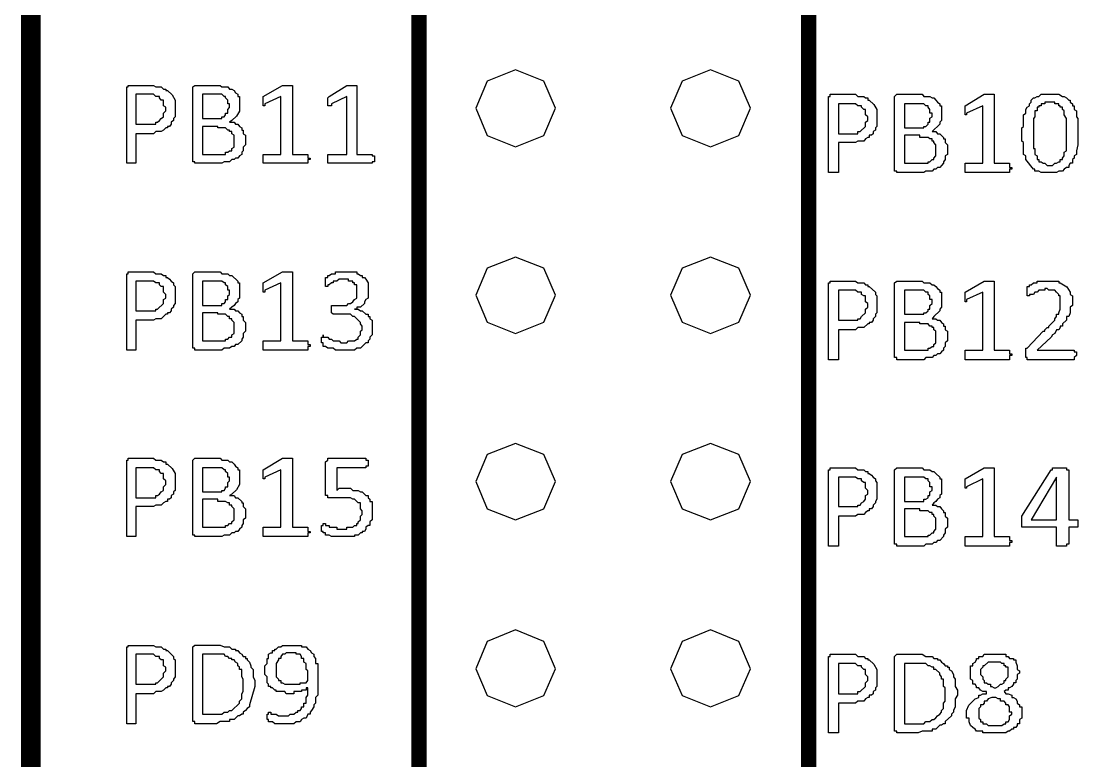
# Model space of a CAD drawing. Extents: x 0.35 to 4.98, y 3.96 to 9.44.
# Drawn here: x 0.943 to 1.632, y 4.973 to 5.455 of the extents above; entities that cross this region are included whole.
import ezdxf

# ---------------------------------------------------------------- set-up
doc = ezdxf.new("R2010")
doc.units = 0
doc.layers.get('0').update_dxf_attribs({"linetype": 'CONTINUOUS'})

msp = doc.modelspace()

# ---------------------------------------------------------------- linework, layer by layer
at = {"color": 214, "const_width": 0.01271}
msp.add_lwpolyline([(0.94944, 4.3201), (0.94944, 8.9655)], dxfattribs=at)
at = {"color": 94, "const_width": 0.01017}
for points in [[(1.20242, 4.36746), (1.20242, 7.40457)], [(1.45643, 4.36746), (1.45643, 7.40457)]]:
    msp.add_lwpolyline(points, dxfattribs=at)
at = {"color": 22, "const_width": 0.08893}
for points in [[(1.26595, 5.39931), (1.26595, 5.39931)], [(1.39296, 5.39931), (1.39296, 5.39931)], [(1.26595, 5.27729), (1.26595, 5.27729)], [(1.39296, 5.27729), (1.39296, 5.27729)], [(1.26595, 5.15582), (1.26595, 5.15582)], [(1.39296, 5.15582), (1.39296, 5.15582)], [(1.26595, 5.03429), (1.26595, 5.03429)], [(1.39296, 5.03429), (1.39296, 5.03429)]]:
    msp.add_lwpolyline(points, dxfattribs=at)
at = {"color": 146}
for points in [[(1.2914, 5.39882), (1.2838, 5.41629), (1.26541, 5.42367), (1.24691, 5.41629), (1.23937, 5.39882), (1.24691, 5.38097), (1.26541, 5.37349), (1.2838, 5.38097), (1.2914, 5.39882)], [(1.4184, 5.39882), (1.41081, 5.41629), (1.39236, 5.42367), (1.37392, 5.41629), (1.36637, 5.39882), (1.37392, 5.38097), (1.39236, 5.37349), (1.41081, 5.38097), (1.4184, 5.39882)], [(1.2914, 5.27681), (1.2838, 5.29449), (1.26541, 5.30171), (1.24691, 5.29449), (1.23937, 5.27681), (1.24691, 5.25922), (1.26541, 5.25196), (1.2838, 5.25922), (1.2914, 5.27681)], [(1.4184, 5.27681), (1.41081, 5.29449), (1.39236, 5.30171), (1.37392, 5.29449), (1.36637, 5.27681), (1.37392, 5.25922), (1.39236, 5.25196), (1.41081, 5.25922), (1.4184, 5.27681)], [(1.2914, 5.15533), (1.2838, 5.17296), (1.26541, 5.18018), (1.24691, 5.17296), (1.23937, 5.15533), (1.24691, 5.13769), (1.26541, 5.13043), (1.2838, 5.13769), (1.2914, 5.15533)], [(1.4184, 5.15533), (1.41081, 5.17296), (1.39236, 5.18018), (1.37392, 5.17296), (1.36637, 5.15533), (1.37392, 5.13769), (1.39236, 5.13043), (1.41081, 5.13769), (1.4184, 5.15533)], [(1.2914, 5.03331), (1.2838, 5.05122), (1.26541, 5.05871), (1.24691, 5.05122), (1.23937, 5.03331), (1.24691, 5.0159), (1.26541, 5.00846), (1.2838, 5.0159), (1.2914, 5.03331)], [(1.4184, 5.03331), (1.41081, 5.05122), (1.39236, 5.05871), (1.37392, 5.05122), (1.36637, 5.03331), (1.37392, 5.0159), (1.39236, 5.00846), (1.41081, 5.0159), (1.4184, 5.03331)]]:
    msp.add_lwpolyline(points, dxfattribs=at)
at = {"color": 94}
for points in [[(1.0434, 5.39931), (1.0434, 5.39307), (1.04237, 5.39208), (1.04237, 5.39068), (1.04091, 5.38971), (1.04091, 5.38829), (1.03988, 5.38688), (1.03841, 5.38688), (1.03841, 5.3859), (1.03738, 5.3859), (1.03586, 5.38444), (1.0344, 5.38351), (1.03087, 5.38351), (1.02941, 5.38206), (1.0179, 5.38206), (1.0179, 5.3629), (1.01188, 5.3629), (1.01188, 5.41265), (1.01291, 5.41265), (1.01291, 5.41363), (1.02941, 5.41363), (1.03087, 5.41265), (1.0344, 5.41265), (1.03586, 5.41124), (1.03738, 5.41124), (1.03738, 5.41026), (1.03841, 5.41026), (1.04145, 5.40744), (1.0434, 5.40408), (1.0434, 5.39931)], [(1.03738, 5.39785), (1.03738, 5.39931), (1.03586, 5.40022), (1.03586, 5.40408), (1.0344, 5.40408), (1.03337, 5.40549), (1.03337, 5.40647), (1.03087, 5.40647), (1.02941, 5.40788), (1.0179, 5.40788), (1.0179, 5.38829), (1.03087, 5.38829), (1.03087, 5.38971), (1.0319, 5.38971), (1.03337, 5.39068), (1.0344, 5.39208), (1.03586, 5.39307), (1.03586, 5.39546), (1.03738, 5.39692), (1.03738, 5.39785)], [(1.08941, 5.37728), (1.08941, 5.37489), (1.08789, 5.37343), (1.08789, 5.37104), (1.08691, 5.37011), (1.08691, 5.36865), (1.08539, 5.36774), (1.08436, 5.36626), (1.0829, 5.36626), (1.08187, 5.36529), (1.0804, 5.36529), (1.07888, 5.36388), (1.07541, 5.36388), (1.07389, 5.3629), (1.05637, 5.3629), (1.05637, 5.36388), (1.0549, 5.36388), (1.0549, 5.41265), (1.05637, 5.41363), (1.07286, 5.41363), (1.07389, 5.41265), (1.07791, 5.41265), (1.07888, 5.41124), (1.0804, 5.41124), (1.08187, 5.41026), (1.0829, 5.40886), (1.08436, 5.40788), (1.08436, 5.40647), (1.08539, 5.40647), (1.08539, 5.39686), (1.08344, 5.39361), (1.0804, 5.39068), (1.07888, 5.38971), (1.08187, 5.38971), (1.0829, 5.38829), (1.08436, 5.38829), (1.08539, 5.38683), (1.08691, 5.3859), (1.08691, 5.38444), (1.08789, 5.38444), (1.08789, 5.38206), (1.08941, 5.38113), (1.08941, 5.37728)], [(1.07888, 5.40022), (1.07888, 5.40169), (1.07791, 5.40169), (1.07791, 5.40408), (1.07639, 5.40549), (1.07639, 5.40647), (1.07541, 5.40647), (1.07389, 5.40788), (1.06136, 5.40788), (1.06136, 5.39208), (1.07389, 5.39208), (1.07389, 5.39307), (1.07541, 5.39307), (1.07639, 5.39447), (1.07639, 5.39546), (1.07791, 5.39546), (1.07791, 5.39785), (1.07888, 5.39925), (1.07888, 5.40022)], [(1.50086, 5.39307), (1.50086, 5.38683), (1.49989, 5.3859), (1.49989, 5.38444), (1.49838, 5.38351), (1.49838, 5.38206), (1.49739, 5.38113), (1.49588, 5.38113), (1.49588, 5.37967), (1.4949, 5.37967), (1.49338, 5.37875), (1.4924, 5.37728), (1.48839, 5.37728), (1.48688, 5.37631), (1.47592, 5.37631), (1.47592, 5.35672), (1.4694, 5.35672), (1.4694, 5.40647), (1.47037, 5.40647), (1.47037, 5.40788), (1.48688, 5.40788), (1.48839, 5.40647), (1.4924, 5.40647), (1.49338, 5.40549), (1.4949, 5.40549), (1.4949, 5.40408), (1.49588, 5.40408), (1.49897, 5.40121), (1.50086, 5.39785), (1.50086, 5.39307)], [(1.54688, 5.37104), (1.54688, 5.36865), (1.54542, 5.36774), (1.54542, 5.36535), (1.54438, 5.36388), (1.54438, 5.36296), (1.54292, 5.36149), (1.54189, 5.36008), (1.54042, 5.36008), (1.53939, 5.3591), (1.53792, 5.3591), (1.53689, 5.35769), (1.53287, 5.35769), (1.53142, 5.35672), (1.51389, 5.35672), (1.51389, 5.35769), (1.51243, 5.35769), (1.51243, 5.40647), (1.51389, 5.40788), (1.53039, 5.40788), (1.53142, 5.40647), (1.53543, 5.40647), (1.53689, 5.40549), (1.53792, 5.40549), (1.53939, 5.40408), (1.54042, 5.40261), (1.54189, 5.40169), (1.54189, 5.40022), (1.54292, 5.40022), (1.54292, 5.39068), (1.54189, 5.38971), (1.54189, 5.38829), (1.53689, 5.38351), (1.53939, 5.38351), (1.54042, 5.38206), (1.54189, 5.38206), (1.54438, 5.37967), (1.54438, 5.37875), (1.54542, 5.37875), (1.54542, 5.37631), (1.54688, 5.37489), (1.54688, 5.37104)], [(1.63189, 5.38206), (1.63189, 5.37489), (1.63092, 5.37104), (1.63092, 5.36865), (1.62939, 5.36774), (1.62939, 5.36626), (1.62842, 5.36535), (1.62842, 5.3629), (1.6269, 5.3629), (1.62592, 5.36149), (1.62592, 5.36008), (1.6244, 5.36008), (1.62289, 5.3591), (1.6219, 5.35764), (1.61942, 5.35764), (1.61789, 5.35672), (1.60792, 5.35672), (1.60639, 5.35764), (1.60389, 5.35764), (1.60389, 5.3591), (1.60292, 5.3591), (1.59793, 5.36535), (1.59793, 5.36774), (1.5964, 5.36865), (1.5964, 5.37631), (1.59537, 5.37728), (1.59537, 5.3859), (1.5964, 5.38683), (1.5964, 5.39447), (1.59793, 5.39546), (1.59793, 5.39785), (1.5989, 5.39931), (1.60042, 5.40022), (1.60042, 5.40169), (1.6014, 5.40261), (1.6014, 5.40408), (1.60292, 5.40549), (1.60389, 5.40549), (1.60542, 5.40647), (1.60639, 5.40647), (1.60792, 5.40788), (1.61942, 5.40788), (1.6219, 5.40647), (1.62289, 5.40647), (1.6244, 5.40549), (1.62592, 5.40408), (1.6269, 5.40408), (1.6269, 5.40261), (1.62842, 5.40169), (1.62842, 5.40022), (1.62939, 5.40022), (1.62939, 5.39785), (1.63092, 5.39692), (1.63092, 5.39307), (1.63189, 5.39208), (1.63189, 5.38206)], [(1.4949, 5.39208), (1.4949, 5.39307), (1.49338, 5.39447), (1.49338, 5.39785), (1.4924, 5.39785), (1.49089, 5.39931), (1.49089, 5.40022), (1.48839, 5.40022), (1.48688, 5.40169), (1.47592, 5.40169), (1.47592, 5.38206), (1.48839, 5.38206), (1.48839, 5.38351), (1.4899, 5.38351), (1.49338, 5.38683), (1.49338, 5.38971), (1.4949, 5.39068), (1.4949, 5.39208)], [(1.53689, 5.39453), (1.53689, 5.39546), (1.53543, 5.39546), (1.53543, 5.39785), (1.5344, 5.39931), (1.5344, 5.40022), (1.53287, 5.40022), (1.53142, 5.40169), (1.51888, 5.40169), (1.51888, 5.3859), (1.53142, 5.3859), (1.53142, 5.38688), (1.53287, 5.38688), (1.5344, 5.38829), (1.5344, 5.38971), (1.53543, 5.38971), (1.53543, 5.39214), (1.53689, 5.39307), (1.53689, 5.39453)], [(1.6244, 5.38206), (1.6244, 5.39208), (1.62289, 5.39447), (1.62289, 5.39692), (1.6219, 5.39785), (1.6219, 5.39931), (1.62039, 5.39931), (1.62039, 5.40022), (1.61942, 5.40022), (1.61942, 5.40169), (1.61692, 5.40169), (1.61692, 5.40261), (1.6104, 5.40261), (1.6104, 5.40169), (1.60792, 5.40169), (1.60792, 5.40022), (1.60639, 5.40022), (1.60639, 5.39931), (1.60542, 5.39931), (1.60542, 5.39692), (1.60389, 5.39692), (1.60389, 5.39307), (1.60292, 5.39208), (1.60292, 5.3725), (1.60389, 5.3725), (1.60389, 5.36865), (1.60542, 5.36774), (1.60542, 5.36535), (1.60639, 5.36535), (1.60639, 5.36388), (1.60792, 5.36388), (1.60938, 5.3629), (1.6104, 5.3629), (1.61193, 5.36149), (1.6154, 5.36149), (1.61692, 5.3629), (1.61789, 5.3629), (1.61942, 5.36388), (1.62039, 5.36388), (1.62039, 5.36535), (1.6219, 5.36535), (1.6219, 5.36626), (1.62289, 5.36774), (1.62289, 5.37011), (1.6244, 5.37104), (1.6244, 5.38206)], [(1.08187, 5.37728), (1.08187, 5.38113), (1.0804, 5.38206), (1.0804, 5.38351), (1.07888, 5.38351), (1.07888, 5.38444), (1.07791, 5.38444), (1.07639, 5.3859), (1.0714, 5.3859), (1.0714, 5.38683), (1.06136, 5.38683), (1.06136, 5.36865), (1.07639, 5.36865), (1.07639, 5.37011), (1.07791, 5.37011), (1.07888, 5.37104), (1.0804, 5.37104), (1.0804, 5.3725), (1.08187, 5.37343), (1.08187, 5.37728)], [(1.53939, 5.37104), (1.53939, 5.37489), (1.53792, 5.37631), (1.53792, 5.37728), (1.53689, 5.37728), (1.53689, 5.37875), (1.53543, 5.37875), (1.5344, 5.37967), (1.52892, 5.37967), (1.52892, 5.38113), (1.51888, 5.38113), (1.51888, 5.36296), (1.5344, 5.36296), (1.5344, 5.36388), (1.53543, 5.36388), (1.53689, 5.36535), (1.53792, 5.36535), (1.53792, 5.36626), (1.53939, 5.36774), (1.53939, 5.37104)], [(1.0434, 5.27729), (1.0434, 5.27154), (1.04237, 5.27013), (1.04237, 5.26915), (1.04091, 5.26774), (1.04091, 5.26676), (1.03988, 5.26535), (1.03841, 5.26535), (1.03841, 5.26438), (1.03738, 5.26438), (1.0344, 5.2615), (1.03087, 5.2615), (1.02941, 5.26053), (1.0179, 5.26053), (1.0179, 5.24094), (1.01188, 5.24094), (1.01188, 5.29069), (1.01291, 5.29069), (1.01291, 5.29215), (1.02941, 5.29215), (1.03087, 5.29069), (1.0344, 5.29069), (1.03586, 5.28976), (1.03738, 5.28976), (1.03738, 5.28831), (1.03841, 5.28831), (1.03988, 5.28733), (1.04091, 5.28592), (1.04237, 5.28494), (1.04237, 5.28353), (1.0434, 5.28256), (1.0434, 5.27729)], [(1.08941, 5.25575), (1.08941, 5.25336), (1.08789, 5.25196), (1.08789, 5.24957), (1.08691, 5.2481), (1.08691, 5.24718), (1.08436, 5.24479), (1.0829, 5.24479), (1.08187, 5.24333), (1.0804, 5.24333), (1.07888, 5.2424), (1.07541, 5.2424), (1.07389, 5.24094), (1.05637, 5.24094), (1.05637, 5.2424), (1.0549, 5.2424), (1.0549, 5.29069), (1.05637, 5.29215), (1.07286, 5.29215), (1.07389, 5.29069), (1.07791, 5.29069), (1.07888, 5.28971), (1.0804, 5.28971), (1.08436, 5.28592), (1.08436, 5.28494), (1.08539, 5.28494), (1.08539, 5.2749), (1.08436, 5.27399), (1.08436, 5.27251), (1.0829, 5.27154), (1.08187, 5.27013), (1.0804, 5.26915), (1.07888, 5.26774), (1.08187, 5.26774), (1.0829, 5.26676), (1.08436, 5.26676), (1.08539, 5.26535), (1.08691, 5.26438), (1.08691, 5.26297), (1.08789, 5.26297), (1.08789, 5.26053), (1.08941, 5.25911), (1.08941, 5.25575)], [(1.03738, 5.27636), (1.03738, 5.27729), (1.03586, 5.27875), (1.03586, 5.28256), (1.0344, 5.28256), (1.03337, 5.28353), (1.03337, 5.28494), (1.03087, 5.28494), (1.02941, 5.28592), (1.0179, 5.28592), (1.0179, 5.26676), (1.03087, 5.26676), (1.03087, 5.26774), (1.0319, 5.26774), (1.03586, 5.27154), (1.03586, 5.27399), (1.03738, 5.2749), (1.03738, 5.27636)], [(1.07888, 5.27875), (1.07888, 5.28017), (1.07791, 5.28017), (1.07791, 5.28256), (1.07639, 5.28353), (1.07639, 5.28494), (1.07541, 5.28494), (1.07389, 5.28592), (1.06136, 5.28592), (1.06136, 5.27013), (1.07389, 5.27013), (1.07389, 5.27154), (1.07541, 5.27154), (1.07639, 5.27251), (1.07639, 5.27399), (1.07791, 5.27399), (1.07791, 5.27636), (1.07888, 5.27729), (1.07888, 5.27875)], [(1.50086, 5.27154), (1.50086, 5.26535), (1.49989, 5.26438), (1.49989, 5.26297), (1.49838, 5.2615), (1.49838, 5.26058), (1.49739, 5.25911), (1.49588, 5.25911), (1.49588, 5.25819), (1.4949, 5.25819), (1.4924, 5.25575), (1.48839, 5.25575), (1.48688, 5.25433), (1.47592, 5.25433), (1.47592, 5.23475), (1.4694, 5.23475), (1.4694, 5.28494), (1.47037, 5.28494), (1.47037, 5.28592), (1.48688, 5.28592), (1.48839, 5.28494), (1.4924, 5.28494), (1.49338, 5.28353), (1.4949, 5.28353), (1.4949, 5.28256), (1.49588, 5.28256), (1.49989, 5.27875), (1.49989, 5.27729), (1.50086, 5.27636), (1.50086, 5.27154)], [(1.54688, 5.24957), (1.54688, 5.24718), (1.54542, 5.24571), (1.54542, 5.24333), (1.54438, 5.24235), (1.54438, 5.24094), (1.54292, 5.23996), (1.54189, 5.23856), (1.54042, 5.23856), (1.53939, 5.23757), (1.53792, 5.23757), (1.53689, 5.23617), (1.53287, 5.23617), (1.53142, 5.23469), (1.51389, 5.23469), (1.51389, 5.23617), (1.51243, 5.23617), (1.51243, 5.28494), (1.51389, 5.28592), (1.53039, 5.28592), (1.53142, 5.28494), (1.53543, 5.28494), (1.53689, 5.28353), (1.53792, 5.28353), (1.53939, 5.28256), (1.54042, 5.28114), (1.54189, 5.28017), (1.54189, 5.27875), (1.54292, 5.27875), (1.54292, 5.26915), (1.54189, 5.26774), (1.54189, 5.26676), (1.53792, 5.26297), (1.53689, 5.2615), (1.53939, 5.2615), (1.54042, 5.26053), (1.54189, 5.26053), (1.54292, 5.25911), (1.54438, 5.25814), (1.54438, 5.25672), (1.54542, 5.25672), (1.54542, 5.25433), (1.54688, 5.25336), (1.54688, 5.24957)], [(1.4949, 5.27013), (1.4949, 5.27154), (1.49338, 5.27251), (1.49338, 5.27636), (1.4924, 5.27636), (1.49089, 5.27729), (1.49089, 5.27875), (1.48839, 5.27875), (1.48688, 5.28017), (1.47592, 5.28017), (1.47592, 5.26058), (1.48839, 5.26058), (1.48839, 5.2615), (1.4899, 5.2615), (1.49089, 5.26297), (1.49338, 5.26535), (1.49338, 5.26774), (1.4949, 5.26915), (1.4949, 5.27013)], [(1.53689, 5.27251), (1.53689, 5.27399), (1.53543, 5.27399), (1.53543, 5.27636), (1.5344, 5.27729), (1.5344, 5.27875), (1.53287, 5.27875), (1.53142, 5.28017), (1.51888, 5.28017), (1.51888, 5.26438), (1.53142, 5.26438), (1.53142, 5.26535), (1.53287, 5.26535), (1.5344, 5.26676), (1.5344, 5.26774), (1.53543, 5.26774), (1.53543, 5.27013), (1.53689, 5.27154), (1.53689, 5.27251)], [(1.08187, 5.25575), (1.08187, 5.25911), (1.0804, 5.26053), (1.0804, 5.2615), (1.07888, 5.2615), (1.07888, 5.26297), (1.07791, 5.26297), (1.07639, 5.26438), (1.0714, 5.26438), (1.0714, 5.26535), (1.06136, 5.26535), (1.06136, 5.24718), (1.07639, 5.24718), (1.07639, 5.2481), (1.07791, 5.2481), (1.07888, 5.24957), (1.0804, 5.24957), (1.0804, 5.25097), (1.08187, 5.25196), (1.08187, 5.25575)], [(1.53939, 5.24957), (1.53939, 5.25336), (1.53792, 5.25433), (1.53792, 5.25575), (1.53689, 5.25575), (1.53689, 5.25672), (1.53543, 5.25672), (1.5344, 5.25814), (1.52892, 5.25814), (1.52892, 5.25911), (1.51888, 5.25911), (1.51888, 5.24094), (1.5344, 5.24094), (1.5344, 5.24235), (1.53543, 5.24235), (1.53689, 5.24333), (1.53792, 5.24333), (1.53792, 5.24479), (1.53939, 5.24571), (1.53939, 5.24957)], [(1.0434, 5.15582), (1.0434, 5.14958), (1.04237, 5.1486), (1.04237, 5.14719), (1.04091, 5.14621), (1.04091, 5.14481), (1.03988, 5.14382), (1.03841, 5.14382), (1.03841, 5.14242), (1.03738, 5.14242), (1.03586, 5.14144), (1.0344, 5.14003), (1.03087, 5.14003), (1.02941, 5.13906), (1.0179, 5.13906), (1.0179, 5.11947), (1.01188, 5.11947), (1.01188, 5.16922), (1.01291, 5.16922), (1.01291, 5.17063), (1.02941, 5.17063), (1.03087, 5.16922), (1.0344, 5.16922), (1.03586, 5.16824), (1.03738, 5.16824), (1.03738, 5.16678), (1.03841, 5.16678), (1.04145, 5.16396), (1.0434, 5.16058), (1.0434, 5.15582)], [(1.08941, 5.13379), (1.08941, 5.1314), (1.08789, 5.13043), (1.08789, 5.12804), (1.08691, 5.12663), (1.08691, 5.12565), (1.08539, 5.12424), (1.08436, 5.12278), (1.0829, 5.12278), (1.08187, 5.12185), (1.0804, 5.12185), (1.07888, 5.12039), (1.07541, 5.12039), (1.07389, 5.11947), (1.05637, 5.11947), (1.05637, 5.12039), (1.0549, 5.12039), (1.0549, 5.16922), (1.05637, 5.17063), (1.07286, 5.17063), (1.07389, 5.16922), (1.07791, 5.16922), (1.07888, 5.16824), (1.0804, 5.16824), (1.08187, 5.16678), (1.0829, 5.16536), (1.08436, 5.16439), (1.08436, 5.16297), (1.08539, 5.16297), (1.08539, 5.15338), (1.08344, 5.15007), (1.0804, 5.14719), (1.07888, 5.14621), (1.08187, 5.14621), (1.0829, 5.14481), (1.08436, 5.14481), (1.08691, 5.14242), (1.08691, 5.14144), (1.08789, 5.14144), (1.08789, 5.13906), (1.08941, 5.13764), (1.08941, 5.13379)], [(1.03738, 5.15483), (1.03738, 5.15582), (1.03586, 5.15722), (1.03586, 5.16058), (1.0344, 5.16058), (1.03337, 5.162), (1.03337, 5.16297), (1.03087, 5.16297), (1.02941, 5.16439), (1.0179, 5.16439), (1.0179, 5.14481), (1.03087, 5.14481), (1.03087, 5.14621), (1.0319, 5.14621), (1.03337, 5.14719), (1.0344, 5.1486), (1.03586, 5.14958), (1.03586, 5.15196), (1.03738, 5.15343), (1.03738, 5.15483)], [(1.07888, 5.15722), (1.07888, 5.15821), (1.07791, 5.15821), (1.07791, 5.16058), (1.07639, 5.162), (1.07639, 5.16297), (1.07541, 5.16297), (1.07389, 5.16439), (1.06136, 5.16439), (1.06136, 5.1486), (1.07389, 5.1486), (1.07389, 5.14958), (1.07541, 5.14958), (1.07639, 5.15099), (1.07639, 5.15196), (1.07791, 5.15196), (1.07791, 5.15483), (1.07888, 5.15576), (1.07888, 5.15722)], [(1.50086, 5.14958), (1.50086, 5.14382), (1.49989, 5.14242), (1.49989, 5.14144), (1.49838, 5.14003), (1.49838, 5.13906), (1.49739, 5.13764), (1.49588, 5.13764), (1.49588, 5.13618), (1.4949, 5.13618), (1.49338, 5.13525), (1.4924, 5.13379), (1.48839, 5.13379), (1.48688, 5.13286), (1.47592, 5.13286), (1.47592, 5.11322), (1.4694, 5.11322), (1.4694, 5.16297), (1.47037, 5.16297), (1.47037, 5.16439), (1.48688, 5.16439), (1.48839, 5.16297), (1.4924, 5.16297), (1.49338, 5.162), (1.4949, 5.162), (1.4949, 5.16058), (1.49588, 5.16058), (1.49739, 5.15961), (1.49838, 5.15821), (1.49989, 5.15722), (1.49989, 5.15582), (1.50086, 5.15483), (1.50086, 5.14958)], [(1.54688, 5.12804), (1.54688, 5.12565), (1.54542, 5.12424), (1.54542, 5.12185), (1.54438, 5.12039), (1.54438, 5.11947), (1.54189, 5.11703), (1.54042, 5.11703), (1.53939, 5.11561), (1.53792, 5.11561), (1.53689, 5.11464), (1.53287, 5.11464), (1.53142, 5.11322), (1.51389, 5.11322), (1.51389, 5.11464), (1.51243, 5.11464), (1.51243, 5.16297), (1.51389, 5.16439), (1.53039, 5.16439), (1.53142, 5.16297), (1.53543, 5.16297), (1.53689, 5.162), (1.53792, 5.162), (1.53939, 5.16058), (1.54189, 5.15821), (1.54189, 5.15722), (1.54292, 5.15722), (1.54292, 5.14719), (1.54189, 5.14621), (1.54189, 5.14481), (1.54042, 5.14382), (1.53939, 5.14242), (1.53792, 5.14144), (1.53689, 5.14003), (1.53939, 5.14003), (1.54042, 5.13906), (1.54189, 5.13906), (1.54292, 5.13764), (1.54438, 5.13618), (1.54438, 5.13525), (1.54542, 5.13525), (1.54542, 5.13281), (1.54688, 5.1314), (1.54688, 5.12804)], [(1.63189, 5.12804), (1.63189, 5.12565), (1.62592, 5.12565), (1.62592, 5.11464), (1.6244, 5.11464), (1.6244, 5.11322), (1.61789, 5.11322), (1.61789, 5.12565), (1.59537, 5.12565), (1.59537, 5.13281), (1.61442, 5.16297), (1.6154, 5.16297), (1.6154, 5.16439), (1.6244, 5.16439), (1.6244, 5.16297), (1.62592, 5.16297), (1.62592, 5.13043), (1.63189, 5.13043), (1.63189, 5.12804)], [(1.4949, 5.1486), (1.4949, 5.14958), (1.49338, 5.15099), (1.49338, 5.15483), (1.4924, 5.15483), (1.49089, 5.15582), (1.49089, 5.15722), (1.48839, 5.15722), (1.48688, 5.15821), (1.47592, 5.15821), (1.47592, 5.13906), (1.48839, 5.13906), (1.48839, 5.14003), (1.4899, 5.14003), (1.49089, 5.14144), (1.4924, 5.14242), (1.49338, 5.14382), (1.49338, 5.14621), (1.4949, 5.14719), (1.4949, 5.1486)], [(1.53689, 5.15099), (1.53689, 5.15196), (1.53543, 5.15196), (1.53543, 5.15483), (1.5344, 5.15582), (1.5344, 5.15722), (1.53287, 5.15722), (1.53142, 5.15821), (1.51888, 5.15821), (1.51888, 5.14242), (1.53142, 5.14242), (1.53142, 5.14382), (1.53287, 5.14382), (1.5344, 5.14481), (1.5344, 5.14621), (1.53543, 5.14621), (1.53543, 5.1486), (1.53689, 5.14958), (1.53689, 5.15099)], [(1.61789, 5.15821), (1.6014, 5.13043), (1.61789, 5.13043)], [(1.08187, 5.13379), (1.08187, 5.13764), (1.0804, 5.13906), (1.0804, 5.14003), (1.07888, 5.14003), (1.07888, 5.14144), (1.07791, 5.14144), (1.07639, 5.14242), (1.0714, 5.14242), (1.0714, 5.14382), (1.06136, 5.14382), (1.06136, 5.12565), (1.07639, 5.12565), (1.07639, 5.12663), (1.07791, 5.12663), (1.07888, 5.12804), (1.0804, 5.12804), (1.0804, 5.12901), (1.08187, 5.13043), (1.08187, 5.13379)], [(1.53939, 5.12804), (1.53939, 5.1314), (1.53792, 5.13281), (1.53792, 5.13379), (1.53689, 5.13379), (1.53689, 5.13525), (1.53543, 5.13525), (1.5344, 5.13618), (1.52892, 5.13618), (1.52892, 5.13764), (1.51888, 5.13764), (1.51888, 5.11947), (1.5344, 5.11947), (1.5344, 5.12039), (1.53543, 5.12039), (1.53689, 5.12185), (1.53792, 5.12185), (1.53792, 5.12278), (1.53939, 5.12424), (1.53939, 5.12804)], [(1.0434, 5.03429), (1.0434, 5.02806), (1.04237, 5.02664), (1.04237, 5.02567), (1.04091, 5.02425), (1.04091, 5.02328), (1.03988, 5.02186), (1.03841, 5.02186), (1.03841, 5.02089), (1.03738, 5.02089), (1.03586, 5.01947), (1.0344, 5.0185), (1.03087, 5.0185), (1.02941, 5.01708), (1.0179, 5.01708), (1.0179, 4.99744), (1.01188, 4.99744), (1.01188, 5.04769), (1.01291, 5.04769), (1.01291, 5.04861), (1.02941, 5.04861), (1.03087, 5.04769), (1.0344, 5.04769), (1.03586, 5.04622), (1.03738, 5.04622), (1.03738, 5.04531), (1.03841, 5.04531), (1.04237, 5.04144), (1.04237, 5.04004), (1.0434, 5.03906), (1.0434, 5.03429)], [(1.03738, 5.03288), (1.03738, 5.03429), (1.03586, 5.03526), (1.03586, 5.03906), (1.0344, 5.03906), (1.03337, 5.04004), (1.03337, 5.04144), (1.03087, 5.04144), (1.02941, 5.04292), (1.0179, 5.04292), (1.0179, 5.02328), (1.03087, 5.02328), (1.03087, 5.02425), (1.0319, 5.02425), (1.03586, 5.02806), (1.03586, 5.03043), (1.03738, 5.0319), (1.03738, 5.03288)], [(1.09538, 5.02425), (1.09538, 5.02186), (1.09191, 5.00988), (1.09191, 5.00846), (1.09039, 5.00749), (1.08941, 5.00608), (1.08789, 5.0051), (1.08789, 5.00369), (1.08691, 5.00369), (1.08539, 5.00271), (1.08436, 5.00271), (1.08187, 5.00032), (1.07888, 5.00032), (1.07888, 4.99892), (1.07286, 4.99892), (1.07037, 4.99744), (1.05637, 4.99744), (1.05637, 4.99892), (1.0549, 4.99892), (1.0549, 5.04769), (1.05637, 5.04867), (1.07286, 5.04867), (1.07541, 5.04769), (1.07888, 5.04769), (1.0804, 5.04622), (1.0829, 5.04622), (1.0829, 5.04531), (1.08436, 5.04531), (1.08539, 5.04383), (1.08691, 5.04292), (1.08789, 5.04144), (1.08941, 5.04144), (1.08941, 5.04004), (1.09039, 5.04004), (1.09039, 5.03906), (1.09191, 5.03765), (1.09288, 5.03526), (1.09288, 5.03429), (1.0944, 5.03288), (1.0944, 5.0281), (1.09538, 5.02567), (1.09538, 5.02425)], [(1.08789, 5.02328), (1.08789, 5.02664), (1.08691, 5.0281), (1.08691, 5.03288), (1.08539, 5.03288), (1.08539, 5.03429), (1.08436, 5.03526), (1.08436, 5.03668), (1.0829, 5.03765), (1.08187, 5.03906), (1.0804, 5.03906), (1.0804, 5.04004), (1.07888, 5.04004), (1.07791, 5.04144), (1.07639, 5.04144), (1.07541, 5.04292), (1.06136, 5.04292), (1.06136, 5.00369), (1.07389, 5.00369), (1.07541, 5.0051), (1.07791, 5.0051), (1.07888, 5.00608), (1.0804, 5.00608), (1.08539, 5.01085), (1.08539, 5.01226), (1.08691, 5.01372), (1.08691, 5.01708), (1.08789, 5.0185), (1.08789, 5.02328)], [(1.13639, 5.02567), (1.13639, 5.01611), (1.13487, 5.01471), (1.13487, 5.01085), (1.1339, 5.00988), (1.1339, 5.00846), (1.13238, 5.00608), (1.1314, 5.0051), (1.1314, 5.00369), (1.12988, 5.00369), (1.12891, 5.00125), (1.12739, 5.00125), (1.12587, 5.00032), (1.12489, 4.99886), (1.1224, 4.99886), (1.12088, 4.99744), (1.1084, 4.99744), (1.10688, 4.99886), (1.10438, 4.99886), (1.10438, 5.00032), (1.10341, 5.00032), (1.10341, 5.00369), (1.10438, 5.00369), (1.10438, 5.0051), (1.1059, 5.0051), (1.1059, 5.00369), (1.10938, 5.00369), (1.11089, 5.00271), (1.1174, 5.00271), (1.11838, 5.00369), (1.12088, 5.00369), (1.1224, 5.0051), (1.12337, 5.0051), (1.12337, 5.00608), (1.12489, 5.00608), (1.12587, 5.00749), (1.12587, 5.00846), (1.12739, 5.00846), (1.12739, 5.01085), (1.12891, 5.01085), (1.12891, 5.01471), (1.12988, 5.01611), (1.12988, 5.02089), (1.12891, 5.02089), (1.12891, 5.01947), (1.12587, 5.01947), (1.12587, 5.0185), (1.12088, 5.0185), (1.12088, 5.01708), (1.11589, 5.01708), (1.11491, 5.0185), (1.10938, 5.0185), (1.10938, 5.01947), (1.1084, 5.01947), (1.10688, 5.02089), (1.1059, 5.02089), (1.1059, 5.02186), (1.10438, 5.02186), (1.10438, 5.02328), (1.10341, 5.02425), (1.10341, 5.02806), (1.10189, 5.02951), (1.10189, 5.03526), (1.10341, 5.03668), (1.10341, 5.04004), (1.10438, 5.04004), (1.10438, 5.04292), (1.1059, 5.04383), (1.10688, 5.04383), (1.10688, 5.04531), (1.1084, 5.04531), (1.1084, 5.04622), (1.10938, 5.04622), (1.11089, 5.04769), (1.11241, 5.04769), (1.11339, 5.04861), (1.12587, 5.04861), (1.12587, 5.04769), (1.12891, 5.04769), (1.12988, 5.04622), (1.1314, 5.04531), (1.13238, 5.04383), (1.1339, 5.04292), (1.1339, 5.04144), (1.13487, 5.04004), (1.13487, 5.03668), (1.13639, 5.03668), (1.13639, 5.02567)], [(1.12988, 5.02567), (1.12988, 5.0319), (1.12891, 5.03288), (1.12891, 5.03668), (1.12739, 5.03765), (1.12739, 5.04004), (1.12587, 5.04004), (1.12587, 5.04144), (1.12489, 5.04292), (1.1224, 5.04292), (1.1224, 5.04383), (1.11589, 5.04383), (1.11491, 5.04292), (1.11339, 5.04292), (1.11241, 5.04144), (1.11241, 5.04004), (1.11089, 5.04004), (1.11089, 5.03906), (1.10938, 5.03668), (1.10938, 5.02806), (1.11089, 5.02664), (1.11089, 5.02567), (1.11241, 5.02567), (1.11241, 5.02425), (1.11339, 5.02425), (1.11491, 5.02328), (1.12489, 5.02328), (1.12489, 5.02425), (1.12891, 5.02425), (1.12988, 5.02567)], [(1.50086, 5.0281), (1.50086, 5.02186), (1.49989, 5.02089), (1.49989, 5.01947), (1.49838, 5.0185), (1.49838, 5.01708), (1.49739, 5.01611), (1.49588, 5.01611), (1.49588, 5.01471), (1.4949, 5.01471), (1.49338, 5.01372), (1.4924, 5.01226), (1.48839, 5.01226), (1.48688, 5.01085), (1.47592, 5.01085), (1.47592, 4.99169), (1.4694, 4.99169), (1.4694, 5.04144), (1.47037, 5.04144), (1.47037, 5.04292), (1.48688, 5.04292), (1.48839, 5.04144), (1.4924, 5.04144), (1.49338, 5.04004), (1.4949, 5.04004), (1.4949, 5.03906), (1.49588, 5.03906), (1.49897, 5.03624), (1.50086, 5.03288), (1.50086, 5.0281)], [(1.55339, 5.0185), (1.55339, 5.01611), (1.55192, 5.01372), (1.55192, 5.00846), (1.55089, 5.00608), (1.55089, 5.0051), (1.54943, 5.00369), (1.54943, 5.00271), (1.54542, 4.99892), (1.54542, 4.99744), (1.54438, 4.99744), (1.54292, 4.99653), (1.54189, 4.99653), (1.53939, 4.99408), (1.53689, 4.99408), (1.53689, 4.99268), (1.53039, 4.99268), (1.52789, 4.99169), (1.51389, 4.99169), (1.51389, 4.99268), (1.51243, 4.99268), (1.51243, 5.04144), (1.51389, 5.04292), (1.53039, 5.04292), (1.53287, 5.04144), (1.53689, 5.04144), (1.53792, 5.04004), (1.54042, 5.04004), (1.54042, 5.03906), (1.54189, 5.03906), (1.54292, 5.03765), (1.54438, 5.03668), (1.54542, 5.03526), (1.54688, 5.03526), (1.54688, 5.03429), (1.5479, 5.03429), (1.5479, 5.03288), (1.54943, 5.0319), (1.55089, 5.02951), (1.55089, 5.0281), (1.55192, 5.02664), (1.55192, 5.02186), (1.55339, 5.01947), (1.55339, 5.0185)], [(1.59537, 5.0051), (1.59537, 5.00125), (1.59392, 5.00032), (1.59392, 4.99744), (1.59239, 4.99744), (1.59239, 4.99647), (1.59142, 4.99507), (1.5899, 4.99507), (1.5899, 4.99408), (1.58892, 4.99408), (1.5874, 4.99268), (1.58643, 4.99268), (1.5849, 4.99169), (1.56987, 4.99169), (1.56987, 4.99268), (1.56592, 4.99268), (1.56489, 4.99408), (1.56342, 4.99507), (1.5619, 4.99647), (1.56093, 4.99886), (1.56093, 5.00125), (1.5594, 5.00125), (1.5594, 5.00608), (1.56088, 5.0096), (1.56489, 5.01372), (1.56739, 5.01471), (1.56739, 5.01611), (1.56842, 5.01611), (1.56987, 5.01708), (1.57237, 5.01708), (1.57237, 5.0185), (1.56987, 5.0185), (1.56842, 5.01947), (1.56739, 5.02089), (1.56592, 5.02089), (1.56592, 5.02186), (1.56489, 5.02328), (1.56342, 5.02328), (1.56342, 5.02567), (1.5619, 5.02664), (1.5619, 5.03526), (1.56342, 5.03526), (1.56342, 5.03668), (1.56489, 5.03765), (1.56592, 5.03906), (1.56592, 5.04004), (1.56739, 5.04004), (1.56739, 5.04144), (1.56987, 5.04144), (1.5709, 5.04292), (1.5849, 5.04292), (1.5849, 5.04144), (1.58643, 5.04144), (1.5874, 5.04004), (1.5899, 5.04004), (1.5899, 5.03906), (1.59142, 5.03906), (1.59142, 5.03765), (1.59239, 5.03526), (1.59239, 5.03288), (1.59392, 5.0319), (1.59392, 5.03043), (1.59239, 5.02951), (1.59239, 5.02664), (1.59142, 5.02567), (1.59142, 5.02425), (1.5899, 5.02425), (1.5899, 5.02328), (1.58892, 5.02186), (1.5874, 5.02089), (1.58643, 5.02089), (1.58643, 5.01947), (1.5849, 5.01947), (1.58388, 5.0185), (1.5849, 5.01708), (1.58643, 5.01708), (1.58892, 5.01611), (1.58892, 5.01471), (1.5899, 5.01471), (1.59142, 5.01372), (1.59239, 5.01226), (1.59239, 5.01085), (1.59392, 5.00988), (1.59392, 5.00846), (1.59537, 5.00846), (1.59537, 5.0051)], [(1.4949, 5.02664), (1.4949, 5.0281), (1.49338, 5.02951), (1.49338, 5.03288), (1.4924, 5.03288), (1.49089, 5.03429), (1.49089, 5.03526), (1.48839, 5.03526), (1.48688, 5.03668), (1.47592, 5.03668), (1.47592, 5.01708), (1.48839, 5.01708), (1.48839, 5.0185), (1.4899, 5.0185), (1.49338, 5.02186), (1.49338, 5.02425), (1.4949, 5.02572), (1.4949, 5.02664)], [(1.54542, 5.01708), (1.54542, 5.02089), (1.54438, 5.02186), (1.54438, 5.02664), (1.54292, 5.02664), (1.54292, 5.0281), (1.54189, 5.02951), (1.54189, 5.03049), (1.53939, 5.03288), (1.53792, 5.03288), (1.53792, 5.03429), (1.53689, 5.03429), (1.53543, 5.03526), (1.5344, 5.03526), (1.53287, 5.03668), (1.51888, 5.03668), (1.51888, 4.99744), (1.53142, 4.99744), (1.53287, 4.99892), (1.53543, 4.99892), (1.53689, 5.00032), (1.53792, 5.00032), (1.53939, 5.00131), (1.54042, 5.00271), (1.54189, 5.00369), (1.54292, 5.0051), (1.54292, 5.00608), (1.54438, 5.00749), (1.54438, 5.01085), (1.54542, 5.01226), (1.54542, 5.01708)], [(1.58643, 5.03043), (1.58643, 5.03429), (1.5849, 5.03429), (1.5849, 5.03526), (1.58388, 5.03526), (1.58388, 5.03668), (1.58242, 5.03668), (1.58138, 5.03765), (1.5734, 5.03765), (1.5709, 5.03526), (1.56987, 5.03526), (1.56987, 5.03429), (1.56842, 5.03288), (1.56842, 5.02951), (1.56987, 5.02806), (1.56987, 5.02664), (1.5709, 5.02567), (1.5709, 5.02425), (1.57237, 5.02425), (1.5734, 5.02328), (1.57493, 5.02328), (1.57493, 5.02186), (1.5759, 5.02186), (1.57742, 5.02089), (1.5784, 5.02089), (1.57992, 5.02186), (1.58138, 5.02328), (1.58242, 5.02328), (1.58388, 5.02425), (1.58388, 5.02567), (1.5849, 5.02567), (1.5849, 5.02664), (1.58643, 5.02806), (1.58643, 5.03043)], [(1.58892, 5.00369), (1.58892, 5.0051), (1.5874, 5.0051), (1.5874, 5.00846), (1.58643, 5.00988), (1.5849, 5.00988), (1.5849, 5.01085), (1.58388, 5.01226), (1.58138, 5.01226), (1.58138, 5.01372), (1.57992, 5.01372), (1.5784, 5.01471), (1.5759, 5.01471), (1.5734, 5.01372), (1.57237, 5.01226), (1.5709, 5.01226), (1.5709, 5.01085), (1.56987, 5.00988), (1.56842, 5.00988), (1.56842, 5.00846), (1.56739, 5.00749), (1.56739, 5.00125), (1.56842, 5.00032), (1.56842, 4.99886), (1.56987, 4.99886), (1.56987, 4.99744), (1.57237, 4.99744), (1.5734, 4.99647), (1.58242, 4.99647), (1.58388, 4.99744), (1.5849, 4.99744), (1.5849, 4.99886), (1.58643, 4.99886), (1.5874, 5.00032), (1.5874, 5.00271), (1.58892, 5.00369)]]:
    msp.add_lwpolyline(points, close=True, dxfattribs=at)
for points in [[(1.1314, 5.36626), (1.1314, 5.36529), (1.12988, 5.36529), (1.12988, 5.3629), (1.10091, 5.3629), (1.10091, 5.36865), (1.11241, 5.36865), (1.11241, 5.40647), (1.10189, 5.40169), (1.10189, 5.40022), (1.10091, 5.40022), (1.10091, 5.40647), (1.11339, 5.41363), (1.1199, 5.41363), (1.1199, 5.36865), (1.12988, 5.36865), (1.12988, 5.36626), (1.1314, 5.36626)], [(1.17339, 5.36626), (1.17339, 5.36388), (1.17188, 5.36388), (1.17188, 5.3629), (1.1429, 5.3629), (1.1429, 5.36865), (1.15538, 5.36865), (1.15538, 5.40647), (1.1454, 5.40169), (1.1454, 5.40022), (1.1429, 5.40022), (1.1429, 5.40549), (1.14388, 5.40647), (1.15538, 5.41363), (1.16189, 5.41363), (1.16189, 5.36865), (1.17188, 5.36865), (1.17188, 5.36774), (1.17339, 5.36774), (1.17339, 5.36626)], [(1.58892, 5.36003), (1.58892, 5.3591), (1.5874, 5.3591), (1.5874, 5.35672), (1.55838, 5.35672), (1.55838, 5.3629), (1.56987, 5.3629), (1.56987, 5.40022), (1.5594, 5.39546), (1.5594, 5.39447), (1.55838, 5.39447), (1.55838, 5.40022), (1.5709, 5.40788), (1.57742, 5.40788), (1.57742, 5.3629), (1.5874, 5.3629), (1.5874, 5.36003), (1.58892, 5.36003)], [(1.1314, 5.24479), (1.1314, 5.24333), (1.12988, 5.24333), (1.12988, 5.24094), (1.10091, 5.24094), (1.10091, 5.24718), (1.11241, 5.24718), (1.11241, 5.28494), (1.10189, 5.28017), (1.10189, 5.27875), (1.10091, 5.27875), (1.10091, 5.28494), (1.11339, 5.29215), (1.1199, 5.29215), (1.1199, 5.24718), (1.12988, 5.24718), (1.12988, 5.24479), (1.1314, 5.24479)], [(1.17188, 5.25575), (1.17188, 5.25097), (1.17041, 5.24957), (1.17041, 5.2481), (1.16938, 5.24718), (1.16938, 5.24571), (1.16786, 5.24571), (1.16439, 5.2424), (1.16189, 5.2424), (1.16037, 5.24094), (1.14789, 5.24094), (1.14638, 5.2424), (1.1429, 5.2424), (1.14138, 5.24333), (1.13987, 5.24333), (1.13987, 5.24571), (1.13889, 5.24571), (1.13889, 5.24957), (1.13987, 5.24957), (1.13987, 5.25097), (1.13987, 5.24957), (1.1429, 5.24957), (1.14388, 5.2481), (1.1454, 5.2481), (1.14638, 5.24718), (1.15039, 5.24718), (1.15137, 5.24571), (1.15538, 5.24571), (1.15641, 5.24718), (1.16037, 5.24718), (1.16189, 5.2481), (1.16287, 5.2481), (1.16287, 5.24957), (1.16439, 5.25097), (1.16439, 5.25336), (1.16536, 5.25433), (1.16536, 5.25672), (1.16439, 5.25814), (1.16439, 5.25911), (1.16037, 5.26297), (1.1594, 5.26297), (1.15788, 5.26438), (1.14638, 5.26438), (1.1454, 5.26535), (1.1454, 5.27013), (1.15538, 5.27013), (1.15641, 5.27154), (1.15788, 5.27154), (1.1594, 5.27251), (1.16037, 5.27399), (1.16189, 5.2749), (1.16189, 5.28353), (1.16037, 5.28353), (1.16037, 5.28494), (1.1594, 5.28494), (1.1594, 5.28592), (1.15641, 5.28592), (1.15641, 5.28733), (1.15039, 5.28733), (1.14887, 5.28592), (1.14638, 5.28592), (1.14638, 5.28494), (1.1454, 5.28494), (1.14388, 5.28353), (1.1429, 5.28353), (1.1429, 5.28256), (1.14138, 5.28256), (1.14138, 5.28831), (1.1429, 5.28831), (1.1429, 5.28971), (1.14388, 5.28971), (1.1454, 5.29069), (1.14789, 5.29069), (1.14789, 5.29215), (1.16189, 5.29215), (1.16189, 5.29069), (1.16287, 5.29069), (1.16439, 5.28971), (1.16536, 5.28971), (1.16536, 5.28831), (1.16688, 5.28831), (1.16786, 5.28733), (1.16938, 5.28494), (1.16938, 5.2749), (1.16786, 5.27399), (1.16688, 5.27251), (1.16688, 5.27154), (1.16439, 5.26915), (1.16189, 5.26915), (1.16189, 5.26774), (1.16037, 5.26774), (1.16287, 5.26774), (1.16439, 5.26676), (1.16536, 5.26676), (1.16786, 5.26438), (1.16938, 5.26438), (1.16938, 5.26297), (1.17041, 5.26297), (1.17041, 5.2615), (1.17188, 5.26053), (1.17188, 5.25575)], [(1.58892, 5.23856), (1.58892, 5.23757), (1.5874, 5.23757), (1.5874, 5.23469), (1.55838, 5.23469), (1.55838, 5.24094), (1.56987, 5.24094), (1.56987, 5.27875), (1.5594, 5.27399), (1.5594, 5.27251), (1.55838, 5.27251), (1.55838, 5.27875), (1.5709, 5.28592), (1.57742, 5.28592), (1.57742, 5.24094), (1.5874, 5.24094), (1.5874, 5.23856), (1.58892, 5.23856)], [(1.63092, 5.23856), (1.63092, 5.23757), (1.62939, 5.23617), (1.62939, 5.23469), (1.5989, 5.23469), (1.5989, 5.23617), (1.59793, 5.23617), (1.59793, 5.2424), (1.5989, 5.2424), (1.60938, 5.25336), (1.6104, 5.25336), (1.6104, 5.25433), (1.61193, 5.25575), (1.6129, 5.25575), (1.6129, 5.25672), (1.61692, 5.26053), (1.61692, 5.2615), (1.61789, 5.26297), (1.61789, 5.26438), (1.61942, 5.26438), (1.61942, 5.26535), (1.62039, 5.26774), (1.62039, 5.27636), (1.61942, 5.27636), (1.61942, 5.27729), (1.61789, 5.27875), (1.61692, 5.28017), (1.6129, 5.28017), (1.61193, 5.28114), (1.6104, 5.28114), (1.6104, 5.28017), (1.60639, 5.28017), (1.60542, 5.27875), (1.60389, 5.27875), (1.60292, 5.27729), (1.60042, 5.27729), (1.60042, 5.27636), (1.5989, 5.27636), (1.5989, 5.28256), (1.60042, 5.28256), (1.60042, 5.28353), (1.6014, 5.28353), (1.60292, 5.28494), (1.60542, 5.28494), (1.60542, 5.28592), (1.61942, 5.28592), (1.61942, 5.28494), (1.62039, 5.28494), (1.62478, 5.28233), (1.6269, 5.27875), (1.6269, 5.27729), (1.62842, 5.27636), (1.62842, 5.27013), (1.6269, 5.26915), (1.6269, 5.26535), (1.62592, 5.26297), (1.6244, 5.26297), (1.6244, 5.26053), (1.6219, 5.25814), (1.6219, 5.25672), (1.62039, 5.25672), (1.62039, 5.25575), (1.61942, 5.25433), (1.61789, 5.25433), (1.61692, 5.25196), (1.6154, 5.25097), (1.61442, 5.24957), (1.60542, 5.24094), (1.62939, 5.24094), (1.62939, 5.23996), (1.63092, 5.23996), (1.63092, 5.23856)], [(1.1314, 5.12278), (1.1314, 5.12185), (1.12988, 5.12185), (1.12988, 5.11947), (1.10091, 5.11947), (1.10091, 5.12565), (1.11241, 5.12565), (1.11241, 5.16297), (1.10189, 5.15821), (1.10189, 5.15722), (1.10091, 5.15722), (1.10091, 5.16297), (1.11339, 5.17063), (1.1199, 5.17063), (1.1199, 5.12565), (1.12988, 5.12565), (1.12988, 5.12278), (1.1314, 5.12278)], [(1.17188, 5.13618), (1.17188, 5.13049), (1.17041, 5.12901), (1.17041, 5.12663), (1.16938, 5.12663), (1.16786, 5.12565), (1.16786, 5.12424), (1.16688, 5.12278), (1.16536, 5.12278), (1.16536, 5.12185), (1.16439, 5.12185), (1.16287, 5.12039), (1.16037, 5.12039), (1.16037, 5.11947), (1.1454, 5.11947), (1.14388, 5.12039), (1.14138, 5.12039), (1.14138, 5.12185), (1.13987, 5.12185), (1.13987, 5.12278), (1.13889, 5.12278), (1.13889, 5.12663), (1.13987, 5.12663), (1.13987, 5.12804), (1.14138, 5.12804), (1.14138, 5.12663), (1.14388, 5.12663), (1.14388, 5.12565), (1.14887, 5.12565), (1.14887, 5.12424), (1.15538, 5.12424), (1.15538, 5.12565), (1.1594, 5.12565), (1.16037, 5.12663), (1.16189, 5.12663), (1.16189, 5.12804), (1.16287, 5.12804), (1.16287, 5.12901), (1.16439, 5.13049), (1.16439, 5.13286), (1.16536, 5.13379), (1.16536, 5.13618), (1.16439, 5.13764), (1.16439, 5.14144), (1.16287, 5.14144), (1.16037, 5.14382), (1.1594, 5.14382), (1.15788, 5.14481), (1.1429, 5.14481), (1.1429, 5.14621), (1.14138, 5.14621), (1.14138, 5.16824), (1.1429, 5.16922), (1.1429, 5.17063), (1.16786, 5.17063), (1.16786, 5.16922), (1.16938, 5.16922), (1.16938, 5.16536), (1.16786, 5.16536), (1.16786, 5.16439), (1.14887, 5.16439), (1.14887, 5.14958), (1.15039, 5.15104), (1.15788, 5.15104), (1.1594, 5.14958), (1.16287, 5.14958), (1.16439, 5.1486), (1.16536, 5.1486), (1.16786, 5.14621), (1.16938, 5.14621), (1.16938, 5.14481), (1.17041, 5.14382), (1.17041, 5.14242), (1.17188, 5.14242), (1.17188, 5.13618)], [(1.58892, 5.11703), (1.58892, 5.11561), (1.5874, 5.11561), (1.5874, 5.11322), (1.55838, 5.11322), (1.55838, 5.11947), (1.56987, 5.11947), (1.56987, 5.15722), (1.5594, 5.15196), (1.5594, 5.15099), (1.55838, 5.15099), (1.55838, 5.15722), (1.5709, 5.16439), (1.57742, 5.16439), (1.57742, 5.11947), (1.5874, 5.11947), (1.5874, 5.11703), (1.58892, 5.11703)]]:
    msp.add_lwpolyline(points, dxfattribs=at)

doc.saveas('drawing.dxf')
